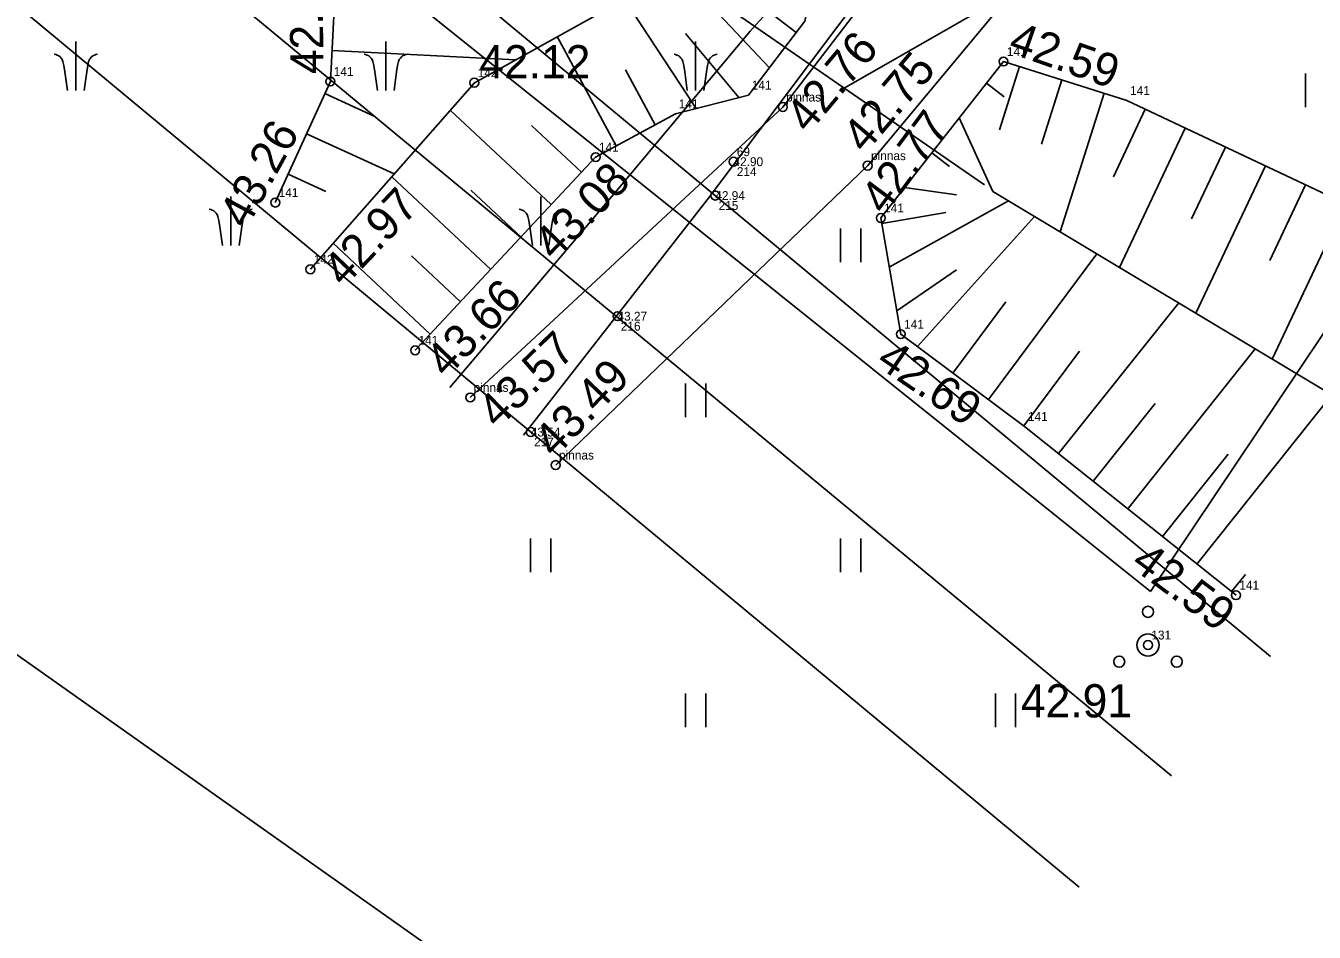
# Model space of a CAD drawing. Extents: x 641777 to 642356, y 6457370 to 6458002.
# Drawn here: x 642049.37 to 642078.47, y 6457526.49 to 6457546.96 of the extents above; entities that cross this region are included whole.
import ezdxf

# ---------------------------------------------------------------- set-up
doc = ezdxf.new("R2010")
doc.units = 0
for name, color, linetype in [('HALJASTUS', 7, 'Continuous'), ('KORGUS-EH2000', 7, 'Continuous'), ('KPOHULIIN', 7, 'Continuous'), ('MOOTKOOD', 7, 'Continuous'), ('MOOTKORG-EH2000', 7, 'Continuous'), ('MOOTMPUNKT', 7, 'Continuous'), ('MOOTNR', 7, 'Continuous'), ('MOOTPIIR', 7, 'Continuous'), ('PUU', 7, 'Continuous'), ('RELJEEF', 7, 'Continuous'), ('SITRASS', 7, 'Continuous'), ('TEE', 7, 'Continuous'), ('TRUUP', 7, 'Continuous'), ('VORMISTUS', 7, 'Continuous'), ('VTRASS', 7, 'Continuous')]:
    doc.layers.add(name, color=color, linetype=linetype)

msp = doc.modelspace()

# ---------------------------------------------------------------- linework, layer by layer
at = {"layer": 'HALJASTUS'}
for p, q in [((642050.5, 6457546.601), (642050.5, 6457545.5)), ((642057.5, 6457546.601), (642057.5, 6457545.5)), ((642064.5, 6457546.601), (642064.5, 6457545.5)), ((642078.272, 6457545.881), (642078.272, 6457545.119)), ((642054, 6457543.101), (642054, 6457542)), ((642061, 6457543.101), (642061, 6457542)), ((642067.772, 6457542.381), (642067.772, 6457541.619)), ((642068.228, 6457542.381), (642068.228, 6457541.619)), ((642064.272, 6457538.881), (642064.272, 6457538.119)), ((642064.728, 6457538.881), (642064.728, 6457538.119)), ((642060.772, 6457535.381), (642060.772, 6457534.619)), ((642061.228, 6457535.381), (642061.228, 6457534.619)), ((642067.772, 6457535.381), (642067.772, 6457534.619)), ((642068.228, 6457535.381), (642068.228, 6457534.619)), ((642064.272, 6457531.881), (642064.272, 6457531.119)), ((642064.728, 6457531.881), (642064.728, 6457531.119)), ((642071.272, 6457531.881), (642071.272, 6457531.119)), ((642071.728, 6457531.881), (642071.728, 6457531.119))]:
    msp.add_line(p, q, dxfattribs=at)
for points in [[(642050.312, 6457545.5), (642050.253, 6457545.921), (642050.23, 6457546.062), (642050.209, 6457546.153), (642050.193, 6457546.194), (642050.169, 6457546.23), (642050.144, 6457546.256), (642050.117, 6457546.276), (642050.079, 6457546.295), (642050.047, 6457546.307), (642050.013, 6457546.316)], [(642050.688, 6457545.5), (642050.747, 6457545.921), (642050.77, 6457546.062), (642050.791, 6457546.153), (642050.807, 6457546.194), (642050.831, 6457546.23), (642050.856, 6457546.256), (642050.883, 6457546.276), (642050.921, 6457546.295), (642050.953, 6457546.307), (642050.987, 6457546.316)], [(642057.312, 6457545.5), (642057.253, 6457545.921), (642057.23, 6457546.062), (642057.209, 6457546.153), (642057.193, 6457546.194), (642057.169, 6457546.23), (642057.144, 6457546.256), (642057.117, 6457546.276), (642057.079, 6457546.295), (642057.047, 6457546.307), (642057.013, 6457546.316)], [(642057.688, 6457545.5), (642057.747, 6457545.921), (642057.77, 6457546.062), (642057.791, 6457546.153), (642057.807, 6457546.194), (642057.831, 6457546.23), (642057.856, 6457546.256), (642057.883, 6457546.276), (642057.921, 6457546.295), (642057.953, 6457546.307), (642057.987, 6457546.316)], [(642064.312, 6457545.5), (642064.253, 6457545.921), (642064.23, 6457546.062), (642064.209, 6457546.153), (642064.193, 6457546.194), (642064.169, 6457546.23), (642064.144, 6457546.256), (642064.117, 6457546.276), (642064.079, 6457546.295), (642064.047, 6457546.307), (642064.013, 6457546.316)], [(642064.688, 6457545.5), (642064.747, 6457545.921), (642064.77, 6457546.062), (642064.791, 6457546.153), (642064.807, 6457546.194), (642064.831, 6457546.23), (642064.856, 6457546.256), (642064.883, 6457546.276), (642064.921, 6457546.295), (642064.953, 6457546.307), (642064.987, 6457546.316)], [(642053.812, 6457542), (642053.753, 6457542.421), (642053.73, 6457542.562), (642053.709, 6457542.653), (642053.693, 6457542.694), (642053.669, 6457542.73), (642053.644, 6457542.756), (642053.617, 6457542.776), (642053.579, 6457542.795), (642053.547, 6457542.807), (642053.513, 6457542.816)], [(642054.188, 6457542), (642054.247, 6457542.421), (642054.27, 6457542.562), (642054.291, 6457542.653), (642054.307, 6457542.694), (642054.331, 6457542.73), (642054.356, 6457542.756), (642054.383, 6457542.776), (642054.421, 6457542.795), (642054.453, 6457542.807), (642054.487, 6457542.816)], [(642060.812, 6457542), (642060.753, 6457542.421), (642060.73, 6457542.562), (642060.709, 6457542.653), (642060.693, 6457542.694), (642060.669, 6457542.73), (642060.644, 6457542.756), (642060.617, 6457542.776), (642060.579, 6457542.795), (642060.547, 6457542.807), (642060.513, 6457542.816)], [(642061.188, 6457542), (642061.247, 6457542.421), (642061.27, 6457542.562), (642061.291, 6457542.653), (642061.307, 6457542.694), (642061.331, 6457542.73), (642061.356, 6457542.756), (642061.383, 6457542.776), (642061.421, 6457542.795), (642061.453, 6457542.807), (642061.487, 6457542.816)]]:
    msp.add_lwpolyline(points, dxfattribs=at)
at = {"layer": 'KORGUS-EH2000'}
for centre in [(642071.454, 6457546.15), (642056.251, 6457545.7), (642059.502, 6457545.673), (642066.469, 6457545.123), (642062.241, 6457543.992), (642068.386, 6457543.8), (642055.007, 6457542.966), (642068.682, 6457542.618), (642055.799, 6457541.46), (642069.134, 6457539.994), (642058.166, 6457539.631), (642059.41, 6457538.566), (642061.339, 6457537.039), (642076.705, 6457534.101), (642074.717, 6457532.976)]:
    msp.add_circle(centre, 0.1, dxfattribs=at)
at = {"layer": 'KPOHULIIN'}
for points in [[(642077.486, 6457532.718), (642019.776, 6457580.6), (641910.77, 6457707.397)], [(642075.247, 6457530.019), (642018.774, 6457576.739), (641908.368, 6457705.331)], [(642073.163, 6457527.507), (642016.597, 6457574.44), (641905.898, 6457703.208)]]:
    msp.add_lwpolyline(points, dxfattribs=at)
at = {"layer": 'MOOTMPUNKT'}
for centre in [(642065.355, 6457543.889), (642064.944, 6457543.124), (642062.735, 6457540.4), (642060.776, 6457537.785)]:
    msp.add_circle(centre, 0.1, dxfattribs=at)
at = {"layer": 'MOOTPIIR'}
msp.add_lwpolyline([(642041.357, 6457880.815), (642018.038, 6457857.584), (641892.569, 6457656.811), (641986.128, 6457598.343), (642024.951, 6457574.081), (642074.776, 6457534.181), (642088.025, 6457553.978), (642071.295, 6457561.247), (641999.452, 6457621.973), (642073.709, 6457729.082), (642004.27, 6457795.954), (642040.037, 6457836.019), (642050.353, 6457828.828), (642070.744, 6457853.169)], close=True, dxfattribs=at)
at = {"layer": 'PUU'}
for centre, radius in [((642074.717, 6457533.726), 0.125), ((642074.717, 6457532.976), 0.25), ((642074.067, 6457532.601), 0.125), ((642075.367, 6457532.601), 0.125)]:
    msp.add_circle(centre, radius, dxfattribs=at)
at = {"layer": 'RELJEEF'}
for p, q in [((642064.083, 6457548.221), (642066.166, 6457546.012)), ((642065.429, 6457547.836), (642066.774, 6457546.806)), ((642062.89, 6457547.557), (642064.509, 6457545.089)), ((642061.371, 6457546.713), (642062.708, 6457544.245)), ((642064.271, 6457546.787), (642065.478, 6457545.339)), ((642060.431, 6457546.19), (642056.286, 6457546.399)), ((642062.916, 6457545.96), (642063.587, 6457544.722)), ((642071.817, 6457546.035), (642071.365, 6457544.605)), ((642071.072, 6457545.663), (642071.465, 6457545.354)), ((642072.312, 6457544.283), (642072.771, 6457545.734)), ((642057.255, 6457544.913), (642056.127, 6457545.426)), ((642072.736, 6457542.303), (642073.724, 6457545.433)), ((642058.956, 6457545.052), (642061.238, 6457542.919)), ((642073.934, 6457543.545), (642074.655, 6457545.074)), ((642060.791, 6457544.706), (642061.921, 6457543.65)), ((642071.211, 6457543.217), (642070.454, 6457544.876)), ((642074.075, 6457541.499), (642075.56, 6457544.648)), ((642057.693, 6457543.615), (642055.712, 6457544.516)), ((642069.837, 6457544.089), (642070.23, 6457543.781)), ((642075.701, 6457542.602), (642076.464, 6457544.221)), ((642075.799, 6457540.466), (642077.369, 6457543.795)), ((642056.151, 6457543.218), (642055.298, 6457543.606)), ((642057.635, 6457543.549), (642059.873, 6457541.458)), ((642059.426, 6457543.244), (642060.556, 6457542.188)), ((642069.219, 6457543.303), (642070.395, 6457543.141)), ((642071.211, 6457543.217), (642079.632, 6457538.167)), ((642077.467, 6457541.659), (642078.273, 6457543.369)), ((642071.569, 6457543.002), (642068.874, 6457541.505)), ((642077.523, 6457539.432), (642079.178, 6457542.942)), ((642070.148, 6457542.739), (642068.704, 6457542.49)), ((642072.151, 6457542.653), (642069.508, 6457539.715)), ((642056.314, 6457542.046), (642058.507, 6457539.996)), ((642058.082, 6457541.762), (642059.19, 6457540.727)), ((642073.56, 6457541.808), (642071.113, 6457538.521)), ((642070.395, 6457541.449), (642069.043, 6457540.519)), ((642071.504, 6457540.722), (642070.311, 6457539.118)), ((642075.41, 6457540.699), (642072.697, 6457537.301)), ((642077.14, 6457539.661), (642074.26, 6457536.053)), ((642073.168, 6457539.608), (642071.915, 6457537.924)), ((642078.871, 6457538.623), (642075.823, 6457534.805)), ((642074.877, 6457538.428), (642073.478, 6457536.677)), ((642076.524, 6457537.286), (642075.041, 6457535.429)), ((642076.605, 6457534.181), (642076.916, 6457534.572))]:
    msp.add_line(p, q, dxfattribs=at)
for points in [[(641995.08, 6457586.326), (642001.25, 6457587.282), (642008.416, 6457589.081), (642013.258, 6457589.095), (642017.38, 6457589.608), (642020.292, 6457587.706), (642020.945, 6457586.456), (642020.492, 6457584.249), (642019.178, 6457582.61), (642019.297, 6457580.847), (642021.307, 6457581.129), (642023.469, 6457582.1), (642025.448, 6457582.324), (642033.076, 6457575.215), (642034.442, 6457572.531), (642036.182, 6457568.525), (642040.869, 6457563.689), (642047.441, 6457557.251), (642053.82, 6457551.291), (642056.408, 6457548.814), (642056.251, 6457545.7), (642055.007, 6457542.966)], [(642058.166, 6457539.631), (642062.241, 6457543.992), (642064.044, 6457544.969), (642065.692, 6457545.394), (642066.968, 6457547.059), (642067.589, 6457550.037), (642067.198, 6457552.177), (642067.537, 6457553.332), (642070.887, 6457555.062), (642073.365, 6457556.77), (642074.844, 6457558.331)], [(642055.799, 6457541.46), (642059.502, 6457545.673), (642064.252, 6457548.315)], [(642081.439, 6457541.876), (642074.238, 6457545.271), (642071.454, 6457546.15), (642068.682, 6457542.618), (642069.134, 6457539.994), (642071.931, 6457537.912), (642076.705, 6457534.101)]]:
    msp.add_lwpolyline(points, dxfattribs=at)
at = {"layer": 'SITRASS'}
msp.add_lwpolyline([(642076.637, 6457559.99), (642068.329, 6457549.716), (642065.733, 6457546.835), (642062.682, 6457543.191), (642058.951, 6457538.791)], dxfattribs=at)
at = {"layer": 'TEE'}
for points in [[(642076.184, 6457557.959), (642070.131, 6457549.891), (642066.469, 6457545.123), (642059.41, 6457538.566)], [(642078.11, 6457556.475), (642071.97, 6457548.108), (642068.386, 6457543.8), (642061.339, 6457537.039)]]:
    msp.add_lwpolyline(points, dxfattribs=at)
at = {"layer": 'TRUUP'}
msp.add_line((642071.024, 6457543.364), (642064.689, 6457547.739), dxfattribs=at)
msp.add_lwpolyline([(642082.62, 6457549.372), (642074.523, 6457549.372), (642067.856, 6457545.552)], dxfattribs=at)
at = {"layer": 'VORMISTUS'}
msp.add_lwpolyline([(642345.191, 6457679.905), (642177.268, 6457442.244), (641795.867, 6457711.728), (641963.79, 6457949.389)], close=True, dxfattribs=at)
at = {"layer": 'VTRASS'}
msp.add_lwpolyline([(642077.137, 6457559.479), (642064.757, 6457543.026), (642060.612, 6457537.711)], dxfattribs=at)

# ---------------------------------------------------------------- texts
at = {"layer": 'KORGUS-EH2000'}
for s, rotation, p in [('42.96', 90.6511, (642056.098, 6457545.869)), ('42.59', 340.6652, (642071.531, 6457546.362)), ('42.76', 49.9585, (642067.047, 6457544.502)), ('42.75', 49.4556, (642068.325, 6457544.048)), ('42.77', 53.2971, (642068.773, 6457542.66)), ('43.26', 61.2602, (642054.357, 6457542.347)), ('43.08', 45.6031, (642061.313, 6457541.627)), ('42.97', 46.3639, (642056.556, 6457541.032)), ('43.66', 45.971, (642058.871, 6457538.982)), ('43.57', 44.076, (642060.027, 6457537.836)), ('42.69', 325.6197, (642068.542, 6457539.302)), ('43.49', 46.2545, (642061.318, 6457537.174)), ('42.59', 323.3257, (642074.295, 6457534.75))]:
    msp.add_text(s, height=0.75, rotation=rotation, dxfattribs=at).set_placement(p)
for s, p in [('42.12', (642059.613, 6457545.771)), ('42.91', (642071.846, 6457531.342))]:
    msp.add_text(s, height=0.75, dxfattribs=at).set_placement(p)
at = {"layer": 'MOOTKOOD'}
for s, p in [('141', (642071.529, 6457546.275)), ('141', (642056.326, 6457545.825)), ('142', (642059.577, 6457545.798)), ('141', (642065.767, 6457545.519)), ('141', (642074.313, 6457545.396)), ('141', (642064.119, 6457545.094)), ('pinnas', (642066.544, 6457545.248)), ('141', (642062.316, 6457544.117)), ('69', (642065.43, 6457544.014)), ('pinnas', (642068.461, 6457543.925)), ('141', (642055.082, 6457543.091)), ('141', (642068.757, 6457542.743)), ('142', (642055.874, 6457541.585)), ('141', (642069.209, 6457540.119)), ('141', (642058.241, 6457539.756)), ('pinnas', (642059.485, 6457538.691)), ('141', (642072.006, 6457538.037)), ('pinnas', (642061.414, 6457537.164)), ('141', (642076.78, 6457534.226)), ('131', (642074.792, 6457533.101))]:
    msp.add_text(s, height=0.2, dxfattribs=at).set_placement(p)
at = {"layer": 'MOOTKORG-EH2000'}
for s, p in [('42.90', (642065.355, 6457543.789)), ('42.94', (642064.944, 6457543.024)), ('43.27', (642062.735, 6457540.3)), ('43.54', (642060.776, 6457537.685))]:
    msp.add_text(s, height=0.2, dxfattribs=at).set_placement(p)
at = {"layer": 'MOOTNR'}
for s, p in [('214', (642065.43, 6457543.564)), ('215', (642065.019, 6457542.799)), ('216', (642062.81, 6457540.075)), ('217', (642060.851, 6457537.46))]:
    msp.add_text(s, height=0.2, dxfattribs=at).set_placement(p)

doc.saveas('drawing.dxf')
